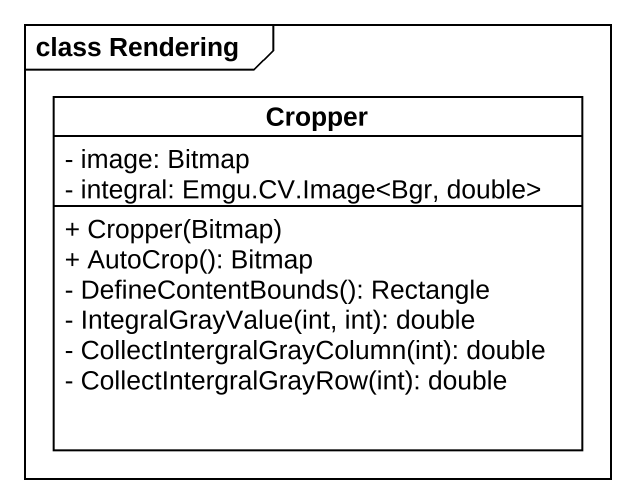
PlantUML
@startuml
mainframe class Rendering
hide circle
hide empty members
skinparam classAttributeIconSize 0
class Cropper {
  - image: Bitmap
  - integral: Emgu.CV.Image<Bgr, double>
  + Cropper(Bitmap)
  + AutoCrop(): Bitmap
  - DefineContentBounds(): Rectangle
  - IntegralGrayValue(int, int): double
  - CollectIntergralGrayColumn(int): double
  - CollectIntergralGrayRow(int): double
}
@enduml
